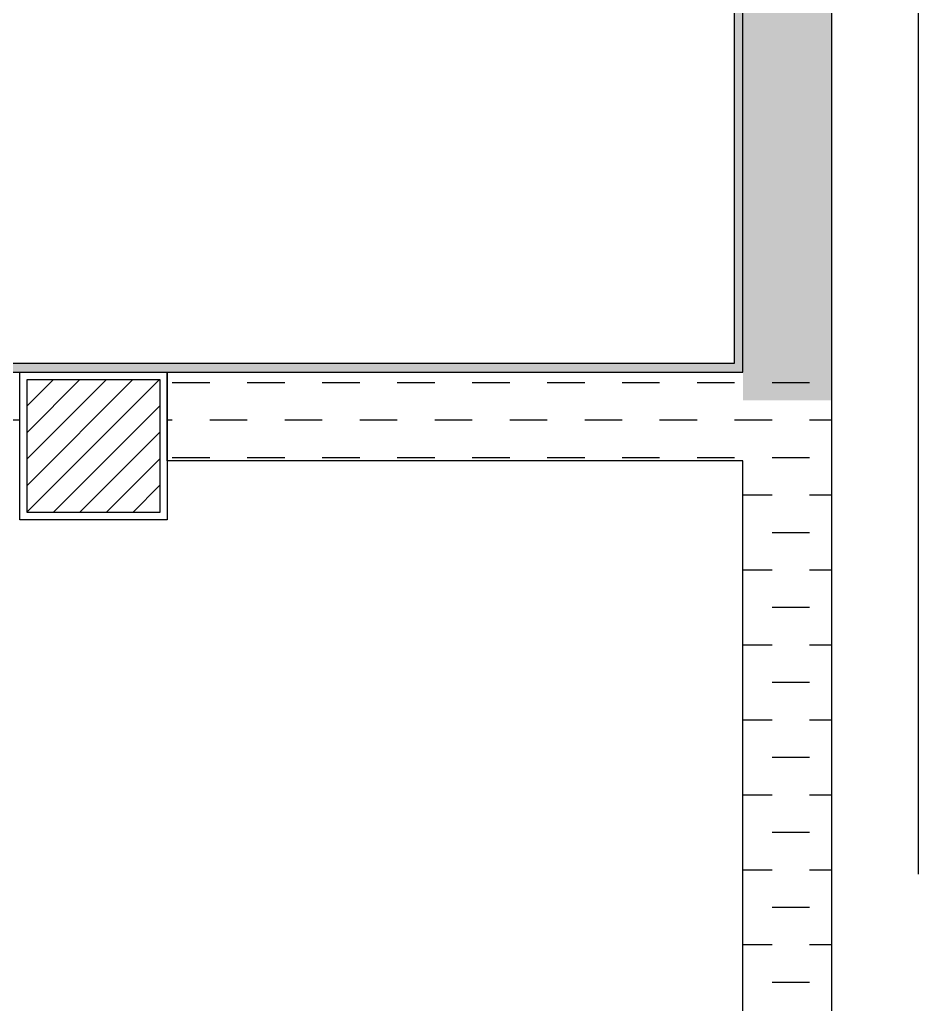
# Model space of a CAD drawing. Extents: x 58467 to 79089, y -33726 to -17391.
# Drawn here: x 76749.1 to 76900.8, y -21058.1 to -20891.3 of the extents above; entities that cross this region are included whole.
import ezdxf

# ---------------------------------------------------------------- set-up
doc = ezdxf.new("R2010")
doc.units = 0
doc.header["$LTSCALE"] = 100
doc.linetypes.add('DOT', pattern=[0.25, 0, -0.25])
doc.linetypes.add('HIDDEN2', pattern=[0.1875, 0.125, -0.0625])
for name, color, linetype in [('BA_elev1', 7, 'Continuous'), ('BA_elev3', 8, 'Continuous'), ('BA_hatch', 137, 'Continuous'), ('BA_mat_mortar', 145, 'Continuous'), ('BA_str_steel', 72, 'Continuous'), ('BA_trace_down-str', 214, 'HIDDEN2'), ('BA_wall', 4, 'Continuous')]:
    doc.layers.add(name, color=color, linetype=linetype)
pattern_1 = [(0, (32883.7307, 12448.2046), (6.35, 6.35), [6.35, -6.35])]

# ---------------------------------------------------------------- blocks, each defined once
blk = doc.blocks.new('6. kat kolonlar pl.')
at = {"layer": 'BA_hatch'}
h = blk.add_hatch(dxfattribs=at)
h.set_pattern_fill('ANSI31', color=256, style=0)
h.set_pattern_definition([(45, (-37723.1774, 37417.1898), (-2.24506403, 2.24506403), [])])
h.paths.add_polyline_path([(1077.25, 23.75), (1099.75, 23.75), (1099.75, 1.25), (1077.25, 1.25)])
at = {"layer": 'BA_str_steel'}
for points in [[(1076, 25), (1101, 25), (1101, 0), (1076, 0)], [(1077.25, 23.75), (1099.75, 23.75), (1099.75, 1.25), (1077.25, 1.25)]]:
    blk.add_lwpolyline(points, close=True, dxfattribs=at)

msp = doc.modelspace()

# ---------------------------------------------------------------- hatches: boundary and pattern name
at = {"layer": 'BA_elev3'}
h = msp.add_hatch(dxfattribs=at)
h.set_pattern_fill('LINE', color=256, scale=5, angle=90)
h.set_pattern_definition([(90, (29308.093, 9087.175), (-15.875, 1e-15), [])])
h.paths.add_polyline_path([(77639.65, -21036.06), (77639.65, -21020.57), (77639.65, -21036.06), (77939.59, -21036.06), (77939.59, -20697.09), (76886.59, -20697.09), (76886.59, -21036.12), (77248.29, -21035.99), (77248.29, -21036.1), (77365.64, -21036.05), (77365.64, -21036.05), (77365.64, -21036.05), (77365.64, -20947.27), (77639.66, -20947.27)])
at = {"layer": 'BA_hatch', "ltscale": 0.5}
h = msp.add_hatch(dxfattribs=at)
h.set_pattern_fill('DASH', color=256, scale=2, style=0)
h.set_pattern_definition(pattern_1)
edge = h.paths.add_edge_path()
edge.add_line((76871.59, -20951.06), (76871.59, -19554.06))
edge.add_line((76871.59, -19554.06), (76886.59, -19554.06))
edge.add_line((76886.59, -19554.06), (76886.59, -20951.06))
h = msp.add_hatch(dxfattribs=at)
h.set_pattern_fill('DASH', color=256, scale=2, style=0)
h.set_pattern_definition(pattern_1)
h.paths.add_polyline_path([(76871.59, -19554.06), (76886.59, -19554.06), (76886.59, -20955.84), (76871.59, -20955.84)])
at = {"layer": 'BA_hatch'}
h = msp.add_hatch(dxfattribs=at)
h.set_pattern_fill('AR-SAND', color=256, scale=0.05, style=0)
h.set_pattern_definition([(37.5, (32883.7307, 12448.2046), (-0.080001565, 2.44706619), [0, -1.9304, 0, -2.159, 0, -2.06375]), (7.5, (32883.7307, 12448.2046), (2.24761642, 3.5841255), [0, -1.0414, 0, -1.7399, 0, -0.66675]), (327.5, (32882.1686, 12448.2046), (3.95496185, 0.00718592), [0, -0.635, 0, -2.286, 0, -2.9845]), (317.5, (32882.1686, 12448.2046), (3.81778226, 1.11464662), [0, -0.3175, 0, -1.4986, 0, -1.7145])])
h.paths.add_polyline_path([(76172.59, -20951.06), (76871.59, -20951.06), (76871.59, -19751.56), (76870.09, -19751.56), (76870.09, -20949.56), (75673.09, -20949.56), (75673.09, -20951.06)])
at = {"layer": 'BA_hatch', "ltscale": 0.5}
h = msp.add_hatch(dxfattribs=at)
h.set_pattern_fill('DASH', color=256, scale=2, style=0)
h.set_pattern_definition(pattern_1)
h.paths.add_polyline_path([(76187.59, -20966.06), (76749.09, -20966.06), (76749.09, -20951.06), (76187.59, -20951.06)])
h = msp.add_hatch(dxfattribs=at)
h.set_pattern_fill('DASH', color=256, scale=2, style=0)
h.set_pattern_definition(pattern_1)
h.paths.add_polyline_path([(76774.09, -20951.06), (76886.59, -20951.06), (76886.59, -21306.06), (76771.59, -21306.06), (76771.59, -21291.06), (76871.59, -21291.06), (76871.59, -20966.06), (76774.09, -20966.06)])

# ---------------------------------------------------------------- linework, layer by layer
at = {"layer": 'BA_elev1'}
msp.add_lwpolyline([(78548.69, -18855.02), (77939.59, -18814.63), (77939.59, -20697.09), (76886.59, -20697.09), (76886.59, -21351.06)], dxfattribs=at)
at = {"layer": 'BA_mat_mortar'}
msp.add_lwpolyline([(76172.59, -20951.06), (76172.59, -20951.06), (76871.59, -20951.06), (76871.59, -19751.56), (76870.09, -19751.56), (76870.09, -20949.56), (75673.09, -20949.56), (75673.09, -20951.06), (76172.59, -20951.06)], dxfattribs=at)
at = {"layer": 'BA_wall'}
for points in [[(76871.59, -20951.06), (76871.59, -19554.06)], [(76886.59, -19554.06), (76886.59, -20951.06)], [(76886.59, -20951.06), (76886.59, -21306.06), (76185.09, -21306.06), (76185.09, -21306.06)], [(76771.59, -21291.06), (76871.59, -21291.06), (76871.59, -20966.06), (76774.09, -20966.06), (76774.09, -20951.06), (76871.59, -20951.06)]]:
    msp.add_lwpolyline(points, dxfattribs=at)

# ---------------------------------------------------------------- block references
at = {"layer": 'BA_trace_down-str', "linetype": 'DOT', "ltscale": 0.1, "transparency": 33554687}
msp.add_blockref('6. kat kolonlar pl.', (75673.09, -20976.06), dxfattribs=at)

doc.saveas('drawing.dxf')
